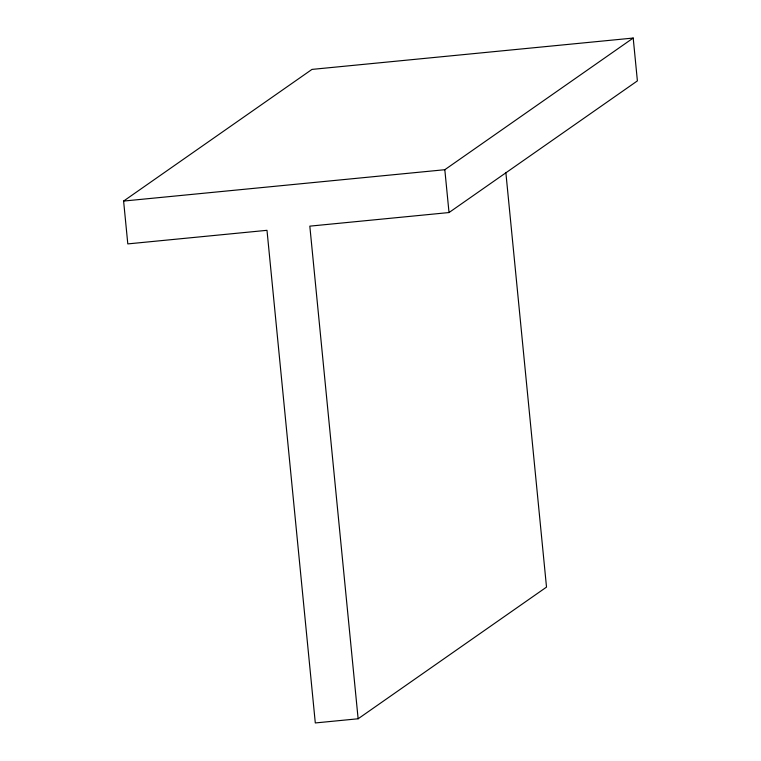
<?xml version="1.0" encoding="UTF-8"?>
<svg xmlns="http://www.w3.org/2000/svg" width="761" height="761" viewBox="0 0 761 761"><rect width="100%" height="100%" fill="white"/><g stroke="black" fill="none" stroke-linecap="round" stroke-linejoin="round"><path stroke-width="1.14" d="M123.605 201.066L311.981 69.403L633.2 38.05L637.395 80.885L449.019 212.547L309.822 226.141L358.127 718.774L315.301 722.95L266.997 230.317L127.8 243.9L123.605 201.066L444.814 169.713L633.2 38.05M358.127 718.774L546.512 587.102L505.846 172.443M444.814 169.713L449.019 212.547"/></g></svg>
